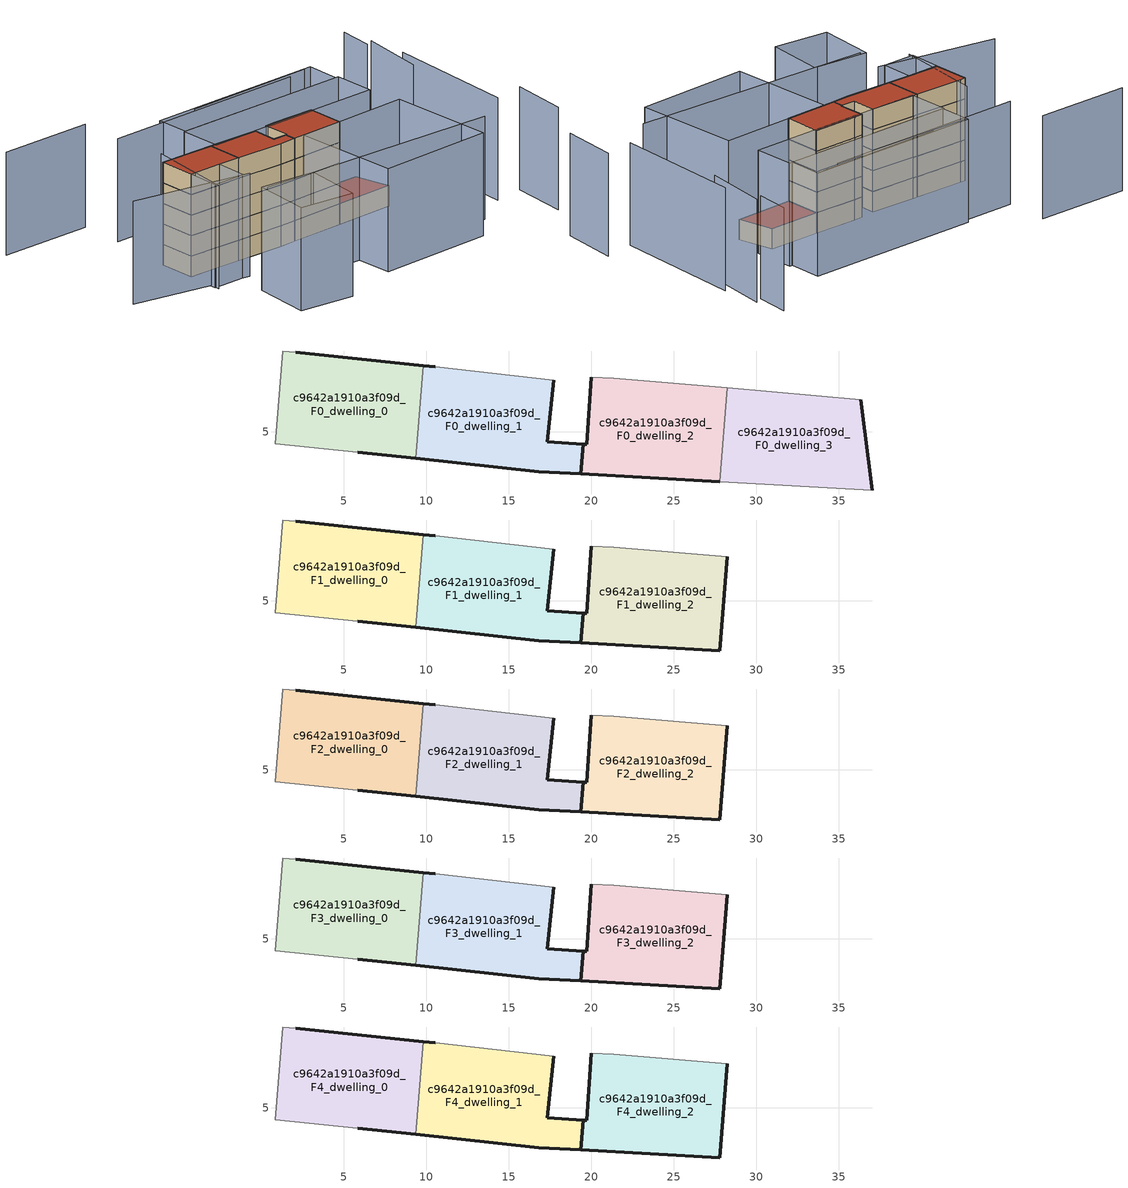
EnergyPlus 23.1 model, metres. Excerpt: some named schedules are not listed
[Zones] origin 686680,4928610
c9642a1910a3f09d_F0_dwelling_0
 floor ground (EU_floor_Construction): 9.38,3.39 9.84,9.01 2.11,9.82 1.3,9.89 0.87,4.27 5.87,3.78 z0
 wall outside (EU_wall_Construction): 9.38,3.39 5.87,3.78 / 2.11,9.82 9.84,9.01 z0:3
 wall adiabatic (EU_wall_Construction): 5.87,3.78 0.87,4.27 1.3,9.89 2.11,9.82 z0:3
 wall to c9642a1910a3f09d_F0_dwelling_1 (EU_wall_Construction): 9.84,9.01 9.38,3.39 z0:3
c9642a1910a3f09d_F0_dwelling_1
 floor ground (EU_floor_Construction): 19.37,2.45 19.52,4.26 17.33,4.39 17.72,8.12 10.55,8.93 9.84,9.01 9.38,3.39 16.83,2.58 z0
 wall outside (EU_wall_Construction): 9.84,9.01 10.55,8.93 / 17.72,8.12 17.33,4.39 19.52,4.26 19.37,2.45 16.83,2.58 9.38,3.39 z0:3
 wall adiabatic (EU_wall_Construction): 10.55,8.93 17.72,8.12 z0:3
c9642a1910a3f09d_F0_dwelling_2
 floor ground (EU_floor_Construction): 27.77,1.98 28.24,7.66 21.38,8.25 19.99,8.3 19.73,4.24 19.52,4.26 19.37,2.45 z0
 wall outside (EU_wall_Construction): 27.77,1.98 19.37,2.45 19.52,4.26 19.73,4.24 19.99,8.3 z0:3
 wall adiabatic (EU_wall_Construction): 19.99,8.3 21.38,8.25 28.24,7.66 z0:3
 wall to c9642a1910a3f09d_F0_dwelling_3 (EU_wall_Construction): 28.24,7.66 27.77,1.98 z0:3
c9642a1910a3f09d_F0_dwelling_3
 floor ground (EU_floor_Construction): 37.02,1.47 36.32,6.95 28.24,7.66 27.77,1.98 z0
 wall outside (EU_wall_Construction): 36.32,6.95 37.02,1.47 z0:3
 wall adiabatic (EU_wall_Construction): 28.24,7.66 36.32,6.95 / 37.02,1.47 27.77,1.98 z0:3
 roof outside (EU_roof_Construction): 36.32,6.95 37.02,1.47 27.77,1.98 28.24,7.66 z3
c9642a1910a3f09d_F1_dwelling_0
 floor to c9642a1910a3f09d_F0_dwelling_0 (EU_floor_Construction): 9.38,3.39 9.84,9.01 2.11,9.82 1.3,9.89 0.87,4.27 5.87,3.78 z3
 wall outside (EU_wall_Construction): 9.38,3.39 5.87,3.78 / 2.11,9.82 9.84,9.01 z3:6
 wall adiabatic (EU_wall_Construction): 5.87,3.78 0.87,4.27 1.3,9.89 2.11,9.82 z3:6
 wall to c9642a1910a3f09d_F1_dwelling_1 (EU_wall_Construction): 9.84,9.01 9.38,3.39 z3:6
c9642a1910a3f09d_F1_dwelling_1
 floor to c9642a1910a3f09d_F0_dwelling_1 (EU_floor_Construction): 19.37,2.45 19.52,4.26 17.33,4.39 17.72,8.12 10.55,8.93 9.84,9.01 9.38,3.39 16.83,2.58 z3
 wall outside (EU_wall_Construction): 9.84,9.01 10.55,8.93 / 17.72,8.12 17.33,4.39 19.52,4.26 19.37,2.45 16.83,2.58 9.38,3.39 z3:6
 wall adiabatic (EU_wall_Construction): 10.55,8.93 17.72,8.12 z3:6
c9642a1910a3f09d_F1_dwelling_2
 floor to c9642a1910a3f09d_F0_dwelling_2 (EU_floor_Construction): 27.77,1.98 28.24,7.66 21.38,8.25 19.99,8.3 19.73,4.24 19.52,4.26 19.37,2.45 z3
 wall outside (EU_wall_Construction): 28.24,7.66 27.77,1.98 19.37,2.45 19.52,4.26 19.73,4.24 19.99,8.3 z3:6
 wall adiabatic (EU_wall_Construction): 19.99,8.3 21.38,8.25 28.24,7.66 z3:6
c9642a1910a3f09d_F2_dwelling_0
 floor to c9642a1910a3f09d_F1_dwelling_0 (EU_floor_Construction): 9.38,3.39 9.84,9.01 2.11,9.82 1.3,9.89 0.87,4.27 5.87,3.78 z6
 wall outside (EU_wall_Construction): 9.38,3.39 5.87,3.78 / 2.11,9.82 9.84,9.01 z6:9
 wall adiabatic (EU_wall_Construction): 5.87,3.78 0.87,4.27 1.3,9.89 2.11,9.82 z6:9
 wall to c9642a1910a3f09d_F2_dwelling_1 (EU_wall_Construction): 9.84,9.01 9.38,3.39 z6:9
c9642a1910a3f09d_F2_dwelling_1
 floor to c9642a1910a3f09d_F1_dwelling_1 (EU_floor_Construction): 19.37,2.45 19.52,4.26 17.33,4.39 17.72,8.12 10.55,8.93 9.84,9.01 9.38,3.39 16.83,2.58 z6
 wall outside (EU_wall_Construction): 9.84,9.01 10.55,8.93 / 17.72,8.12 17.33,4.39 19.52,4.26 19.37,2.45 16.83,2.58 9.38,3.39 z6:9
 wall adiabatic (EU_wall_Construction): 10.55,8.93 17.72,8.12 z6:9
c9642a1910a3f09d_F2_dwelling_2
 floor to c9642a1910a3f09d_F1_dwelling_2 (EU_floor_Construction): 27.77,1.98 28.24,7.66 21.38,8.25 19.99,8.3 19.73,4.24 19.52,4.26 19.37,2.45 z6
 wall outside (EU_wall_Construction): 28.24,7.66 27.77,1.98 19.37,2.45 19.52,4.26 19.73,4.24 19.99,8.3 z6:9
 wall adiabatic (EU_wall_Construction): 19.99,8.3 21.38,8.25 28.24,7.66 z6:9
c9642a1910a3f09d_F3_dwelling_0
 floor to c9642a1910a3f09d_F2_dwelling_0 (EU_floor_Construction): 9.38,3.39 9.84,9.01 2.11,9.82 1.3,9.89 0.87,4.27 5.87,3.78 z9
 wall outside (EU_wall_Construction): 9.38,3.39 5.87,3.78 / 2.11,9.82 9.84,9.01 z9:12
 wall adiabatic (EU_wall_Construction): 5.87,3.78 0.87,4.27 1.3,9.89 2.11,9.82 z9:12
 wall to c9642a1910a3f09d_F3_dwelling_1 (EU_wall_Construction): 9.84,9.01 9.38,3.39 z9:12
c9642a1910a3f09d_F3_dwelling_1
 floor to c9642a1910a3f09d_F2_dwelling_1 (EU_floor_Construction): 19.37,2.45 19.52,4.26 17.33,4.39 17.72,8.12 10.55,8.93 9.84,9.01 9.38,3.39 16.83,2.58 z9
 wall outside (EU_wall_Construction): 9.84,9.01 10.55,8.93 / 17.72,8.12 17.33,4.39 19.52,4.26 19.37,2.45 16.83,2.58 9.38,3.39 z9:12
 wall adiabatic (EU_wall_Construction): 10.55,8.93 17.72,8.12 z9:12
c9642a1910a3f09d_F3_dwelling_2
 floor to c9642a1910a3f09d_F2_dwelling_2 (EU_floor_Construction): 27.77,1.98 28.24,7.66 21.38,8.25 19.99,8.3 19.73,4.24 19.52,4.26 19.37,2.45 z9
 wall outside (EU_wall_Construction): 28.24,7.66 27.77,1.98 19.37,2.45 19.52,4.26 19.73,4.24 19.99,8.3 z9:12
 wall adiabatic (EU_wall_Construction): 19.99,8.3 21.38,8.25 28.24,7.66 z9:12
c9642a1910a3f09d_F4_dwelling_0
 floor to c9642a1910a3f09d_F3_dwelling_0 (EU_floor_Construction): 9.38,3.39 9.84,9.01 2.11,9.82 1.3,9.89 0.87,4.27 5.87,3.78 z12
 wall outside (EU_wall_Construction): 9.38,3.39 5.87,3.78 / 2.11,9.82 9.84,9.01 z12:15
 wall adiabatic (EU_wall_Construction): 5.87,3.78 0.87,4.27 1.3,9.89 2.11,9.82 z12:15
 wall to c9642a1910a3f09d_F4_dwelling_1 (EU_wall_Construction): 9.84,9.01 9.38,3.39 z12:15
 roof outside (EU_roof_Construction): 9.84,9.01 9.38,3.39 5.87,3.78 0.87,4.27 1.3,9.89 2.11,9.82 z15
c9642a1910a3f09d_F4_dwelling_1
 floor to c9642a1910a3f09d_F3_dwelling_1 (EU_floor_Construction): 19.37,2.45 19.52,4.26 17.33,4.39 17.72,8.12 10.55,8.93 9.84,9.01 9.38,3.39 16.83,2.58 z12
 wall outside (EU_wall_Construction): 9.84,9.01 10.55,8.93 / 17.72,8.12 17.33,4.39 19.52,4.26 19.37,2.45 16.83,2.58 9.38,3.39 z12:15
 wall adiabatic (EU_wall_Construction): 10.55,8.93 17.72,8.12 z12:15
 roof outside (EU_roof_Construction): 17.72,8.12 17.33,4.39 19.52,4.26 19.37,2.45 16.83,2.58 9.38,3.39 9.84,9.01 10.55,8.93 z15
c9642a1910a3f09d_F4_dwelling_2
 floor to c9642a1910a3f09d_F3_dwelling_2 (EU_floor_Construction): 27.77,1.98 28.24,7.66 21.38,8.25 19.99,8.3 19.73,4.24 19.52,4.26 19.37,2.45 z12
 wall outside (EU_wall_Construction): 28.24,7.66 27.77,1.98 19.37,2.45 19.52,4.26 19.73,4.24 19.99,8.3 z12:15
 wall adiabatic (EU_wall_Construction): 19.99,8.3 21.38,8.25 28.24,7.66 z12:15
 roof outside (EU_roof_Construction): 28.24,7.66 27.77,1.98 19.37,2.45 19.52,4.26 19.73,4.24 19.99,8.3 21.38,8.25 z15
shading: 3.85,26.4 -10.49,27.64 / 48.35,-7.91 51.16,12.08 / 3.34,12.06 0.34,-1.27 / 49.93,17.49 50.96,22.67 / 37.81,17.78 17.67,19.18 / 34.66,17.47 3.15,19.84 / 4.53,-6.4 42.36,-11.02 / -11.4,3.51 6.37,-1.39 / 51.42,-16.08 53.02,-7.54 / 48.96,8.13 51.2,17.89 / 0.87,4.27 5.87,3.78 / 5.87,3.78 5.39,-1.09 / 5.39,-1.09 0.39,-0.59 / 0.39,-0.59 0.87,4.27 / 11.02,14.9 39.07,12.71 / 39.07,12.71 38.59,6.5 / 38.59,6.5 10.53,8.69 / 10.53,8.69 11.02,14.9 / 38.58,12.74 11.16,14.88 / 11.16,14.88 11.55,19.92 / 11.55,19.92 38.97,17.78 / 38.97,17.78 38.58,12.74 / 3.97,-5.78 12.4,-7.39 / 12.4,-7.39 10.72,-16.2 / 10.72,-16.2 2.3,-14.6 / 2.3,-14.6 3.97,-5.78 / 21.1,2.35 38.9,1.37 / 38.9,1.37 38.01,-14.85 / 38.01,-14.85 20.21,-13.87 / 20.21,-13.87 21.1,2.35 z0:15
[Building]
EU S2 Campaign: North Axis=0; Terrain=City; Solar Distribution=FullExterior
[Site:Location]
Bologna: Latitude=44.5; Longitude=11.25; Time Zone=1; Elevation=37
[SizingPeriod:WeatherFileDays]
AnnualSizingPeriod: Begin Month=1; Begin Day of Month=1; End Month=12; End Day of Month=31; Day of Week for Start Day=Monday; Use Weather File Daylight Saving Period=No; Use Weather File Rain and Snow Indicators=No
[MATERIAL]
EU_InternalMass_Material: Roughness=MediumRough; Thickness=0.1; Conductivity=1; Density=1800; Specific Heat=900; Thermal Absorptance=0.9; Solar Absorptance=0.7; Visible Absorptance=0.7
[MATERIAL:NOMASS] Roughness=MediumRough; Thermal Absorptance=0.9; Solar Absorptance=0.7; Visible Absorptance=0.7
Name | Thermal Resistance
EU_wall_NoMass | 0.905828
EU_roof_NoMass | 0.37593
EU_floor_NoMass | 0.67114
[CONSTRUCTION]
EU_wall_Construction: EU_wall_NoMass
EU_roof_Construction: EU_roof_NoMass
EU_floor_Construction: EU_floor_NoMass
EU_InternalMass_Construction: EU_InternalMass_Material
[ZONE] Type=1; Multiplier=1; Ceiling Height=autocalculate; Floor Area=autocalculate; Part of Total Floor Area=Yes
Name | Volume
c9642a1910a3f09d_F0_dwelling_0 | 144.747
c9642a1910a3f09d_F1_dwelling_0; c9642a1910a3f09d_F2_dwelling_0; c9642a1910a3f09d_F3_dwelling_0; c9642a1910a3f09d_F4_dwelling_0 | 144.745
c9642a1910a3f09d_F0_dwelling_1; c9642a1910a3f09d_F1_dwelling_1; c9642a1910a3f09d_F2_dwelling_1; c9642a1910a3f09d_F3_dwelling_1; c9642a1910a3f09d_F4_dwelling_1 | 144.757
c9642a1910a3f09d_F0_dwelling_2; c9642a1910a3f09d_F1_dwelling_2; c9642a1910a3f09d_F2_dwelling_2; c9642a1910a3f09d_F3_dwelling_2; c9642a1910a3f09d_F4_dwelling_2 | 144.751
c9642a1910a3f09d_F0_dwelling_3 | 144.743
[INTERNALMASS] Construction=EU_InternalMass_Construction
Name | Zone or ZoneList | Surface Area
c9642a1910a3f09d_F0_dwelling_0_EU_InternalMass | c9642a1910a3f09d_F0_dwelling_0 | 48.2483
c9642a1910a3f09d_F0_dwelling_1_EU_InternalMass | c9642a1910a3f09d_F0_dwelling_1 | 48.2527
c9642a1910a3f09d_F0_dwelling_2_EU_InternalMass | c9642a1910a3f09d_F0_dwelling_2 | 48.2503
c9642a1910a3f09d_F0_dwelling_3_EU_InternalMass | c9642a1910a3f09d_F0_dwelling_3 | 48.2476
c9642a1910a3f09d_F1_dwelling_0_EU_InternalMass | c9642a1910a3f09d_F1_dwelling_0 | 64.3333
c9642a1910a3f09d_F1_dwelling_1_EU_InternalMass | c9642a1910a3f09d_F1_dwelling_1 | 64.3347
c9642a1910a3f09d_F1_dwelling_2_EU_InternalMass | c9642a1910a3f09d_F1_dwelling_2 | 64.3323
c9642a1910a3f09d_F2_dwelling_0_EU_InternalMass | c9642a1910a3f09d_F2_dwelling_0 | 64.3333
c9642a1910a3f09d_F2_dwelling_1_EU_InternalMass | c9642a1910a3f09d_F2_dwelling_1 | 64.3347
c9642a1910a3f09d_F2_dwelling_2_EU_InternalMass | c9642a1910a3f09d_F2_dwelling_2 | 64.3323
c9642a1910a3f09d_F3_dwelling_0_EU_InternalMass | c9642a1910a3f09d_F3_dwelling_0 | 64.3333
c9642a1910a3f09d_F3_dwelling_1_EU_InternalMass | c9642a1910a3f09d_F3_dwelling_1 | 64.3347
c9642a1910a3f09d_F3_dwelling_2_EU_InternalMass | c9642a1910a3f09d_F3_dwelling_2 | 64.3323
c9642a1910a3f09d_F4_dwelling_0_EU_InternalMass | c9642a1910a3f09d_F4_dwelling_0 | 64.3333
c9642a1910a3f09d_F4_dwelling_1_EU_InternalMass | c9642a1910a3f09d_F4_dwelling_1 | 64.3347
c9642a1910a3f09d_F4_dwelling_2_EU_InternalMass | c9642a1910a3f09d_F4_dwelling_2 | 64.3323
[OTHEREQUIPMENT] Fuel Type=Electricity; Design Level Calculation Method=Watts/Area; Power per Zone Floor Area=1; Fraction Latent=0; Fraction Radiant=0; Fraction Lost=0; Carbon Dioxide Generation Rate=0; EndUse Subcategory=EU_Step8_InternalGains
Name | Zone or ZoneList or Space or SpaceList | Schedule
EU_Step8_InternalGain_c9642a1910a3f09d_F0_dwelling_0_f000 | c9642a1910a3f09d_F0_dwelling_0 | EU_Step8_GainSchedule_c9642a1910a3f09d_F0_dwelling_0_f000
EU_Step8_InternalGain_c9642a1910a3f09d_F0_dwelling_1_f000 | c9642a1910a3f09d_F0_dwelling_1 | EU_Step8_GainSchedule_c9642a1910a3f09d_F0_dwelling_1_f000
EU_Step8_InternalGain_c9642a1910a3f09d_F0_dwelling_2_f000 | c9642a1910a3f09d_F0_dwelling_2 | EU_Step8_GainSchedule_c9642a1910a3f09d_F0_dwelling_2_f000
EU_Step8_InternalGain_c9642a1910a3f09d_F0_dwelling_3_f000 | c9642a1910a3f09d_F0_dwelling_3 | EU_Step8_GainSchedule_c9642a1910a3f09d_F0_dwelling_3_f000
EU_Step8_InternalGain_c9642a1910a3f09d_F1_dwelling_0_f000 | c9642a1910a3f09d_F1_dwelling_0 | EU_Step8_GainSchedule_c9642a1910a3f09d_F1_dwelling_0_f000
EU_Step8_InternalGain_c9642a1910a3f09d_F1_dwelling_1_f000 | c9642a1910a3f09d_F1_dwelling_1 | EU_Step8_GainSchedule_c9642a1910a3f09d_F1_dwelling_1_f000
EU_Step8_InternalGain_c9642a1910a3f09d_F1_dwelling_2_f000 | c9642a1910a3f09d_F1_dwelling_2 | EU_Step8_GainSchedule_c9642a1910a3f09d_F1_dwelling_2_f000
EU_Step8_InternalGain_c9642a1910a3f09d_F2_dwelling_0_f000 | c9642a1910a3f09d_F2_dwelling_0 | EU_Step8_GainSchedule_c9642a1910a3f09d_F2_dwelling_0_f000
EU_Step8_InternalGain_c9642a1910a3f09d_F2_dwelling_1_f000 | c9642a1910a3f09d_F2_dwelling_1 | EU_Step8_GainSchedule_c9642a1910a3f09d_F2_dwelling_1_f000
EU_Step8_InternalGain_c9642a1910a3f09d_F2_dwelling_2_f000 | c9642a1910a3f09d_F2_dwelling_2 | EU_Step8_GainSchedule_c9642a1910a3f09d_F2_dwelling_2_f000
EU_Step8_InternalGain_c9642a1910a3f09d_F3_dwelling_0_f000 | c9642a1910a3f09d_F3_dwelling_0 | EU_Step8_GainSchedule_c9642a1910a3f09d_F3_dwelling_0_f000
EU_Step8_InternalGain_c9642a1910a3f09d_F3_dwelling_1_f000 | c9642a1910a3f09d_F3_dwelling_1 | EU_Step8_GainSchedule_c9642a1910a3f09d_F3_dwelling_1_f000
EU_Step8_InternalGain_c9642a1910a3f09d_F3_dwelling_2_f000 | c9642a1910a3f09d_F3_dwelling_2 | EU_Step8_GainSchedule_c9642a1910a3f09d_F3_dwelling_2_f000
EU_Step8_InternalGain_c9642a1910a3f09d_F4_dwelling_0_f000 | c9642a1910a3f09d_F4_dwelling_0 | EU_Step8_GainSchedule_c9642a1910a3f09d_F4_dwelling_0_f000
EU_Step8_InternalGain_c9642a1910a3f09d_F4_dwelling_1_f000 | c9642a1910a3f09d_F4_dwelling_1 | EU_Step8_GainSchedule_c9642a1910a3f09d_F4_dwelling_1_f000
EU_Step8_InternalGain_c9642a1910a3f09d_F4_dwelling_2_f000 | c9642a1910a3f09d_F4_dwelling_2 | EU_Step8_GainSchedule_c9642a1910a3f09d_F4_dwelling_2_f000
[ZONEVENTILATION:DESIGNFLOWRATE] Schedule=EU_AlwaysOn; Design Flow Rate Calculation Method=AirChanges/Hour; Air Changes per Hour=0.73129; Ventilation Type=Natural; Fan Pressure Rise=0; Fan Total Efficiency=1; Constant Term Coefficient=1; Temperature Term Coefficient=0; Velocity Term Coefficient=0; Velocity Squared Term Coefficient=0; Minimum Indoor Temperature=-100; Maximum Indoor Temperature=100; Delta Temperature=-100; Minimum Outdoor Temperature=-100; Maximum Outdoor Temperature=100; Maximum Wind Speed=40
Name | Zone or ZoneList or Space or SpaceList
EU_ConstantAir_c9642a1910a3f09d_F0_dwelling_0 | c9642a1910a3f09d_F0_dwelling_0
EU_ConstantAir_c9642a1910a3f09d_F0_dwelling_1 | c9642a1910a3f09d_F0_dwelling_1
EU_ConstantAir_c9642a1910a3f09d_F0_dwelling_2 | c9642a1910a3f09d_F0_dwelling_2
EU_ConstantAir_c9642a1910a3f09d_F0_dwelling_3 | c9642a1910a3f09d_F0_dwelling_3
EU_ConstantAir_c9642a1910a3f09d_F1_dwelling_0 | c9642a1910a3f09d_F1_dwelling_0
EU_ConstantAir_c9642a1910a3f09d_F1_dwelling_1 | c9642a1910a3f09d_F1_dwelling_1
EU_ConstantAir_c9642a1910a3f09d_F1_dwelling_2 | c9642a1910a3f09d_F1_dwelling_2
EU_ConstantAir_c9642a1910a3f09d_F2_dwelling_0 | c9642a1910a3f09d_F2_dwelling_0
EU_ConstantAir_c9642a1910a3f09d_F2_dwelling_1 | c9642a1910a3f09d_F2_dwelling_1
EU_ConstantAir_c9642a1910a3f09d_F2_dwelling_2 | c9642a1910a3f09d_F2_dwelling_2
EU_ConstantAir_c9642a1910a3f09d_F3_dwelling_0 | c9642a1910a3f09d_F3_dwelling_0
EU_ConstantAir_c9642a1910a3f09d_F3_dwelling_1 | c9642a1910a3f09d_F3_dwelling_1
EU_ConstantAir_c9642a1910a3f09d_F3_dwelling_2 | c9642a1910a3f09d_F3_dwelling_2
EU_ConstantAir_c9642a1910a3f09d_F4_dwelling_0 | c9642a1910a3f09d_F4_dwelling_0
EU_ConstantAir_c9642a1910a3f09d_F4_dwelling_1 | c9642a1910a3f09d_F4_dwelling_1
EU_ConstantAir_c9642a1910a3f09d_F4_dwelling_2 | c9642a1910a3f09d_F4_dwelling_2
[HVACTEMPLATE:THERMOSTAT] Constant Heating Setpoint=20; Constant Cooling Setpoint=50
EU_HeatOnly_c9642a1910a3f09d_F0_dwelling_0; EU_HeatOnly_c9642a1910a3f09d_F0_dwelling_1; EU_HeatOnly_c9642a1910a3f09d_F0_dwelling_2; EU_HeatOnly_c9642a1910a3f09d_F0_dwelling_3; EU_HeatOnly_c9642a1910a3f09d_F1_dwelling_0; EU_HeatOnly_c9642a1910a3f09d_F1_dwelling_1; EU_HeatOnly_c9642a1910a3f09d_F1_dwelling_2; EU_HeatOnly_c9642a1910a3f09d_F2_dwelling_0; EU_HeatOnly_c9642a1910a3f09d_F2_dwelling_1; EU_HeatOnly_c9642a1910a3f09d_F2_dwelling_2; EU_HeatOnly_c9642a1910a3f09d_F3_dwelling_0; EU_HeatOnly_c9642a1910a3f09d_F3_dwelling_1; EU_HeatOnly_c9642a1910a3f09d_F3_dwelling_2; EU_HeatOnly_c9642a1910a3f09d_F4_dwelling_0; EU_HeatOnly_c9642a1910a3f09d_F4_dwelling_1; EU_HeatOnly_c9642a1910a3f09d_F4_dwelling_2
[HVACTEMPLATE:ZONE:IDEALLOADSAIRSYSTEM] System Availability Schedule=EU_AlwaysOn; Maximum Heating Supply Air Temperature=50; Minimum Cooling Supply Air Temperature=13; Maximum Heating Supply Air Humidity Ratio=0.0156; Minimum Cooling Supply Air Humidity Ratio=0.0077; Heating Limit=NoLimit; Cooling Limit=NoLimit; Heating Availability Schedule=EU_AlwaysOn; Cooling Availability Schedule=EU_CoolingOff; Dehumidification Control Type=ConstantSensibleHeatRatio; Cooling Sensible Heat Ratio=0.7; Dehumidification Setpoint=60; Humidification Control Type=None; Humidification Setpoint=30; Outdoor Air Method=None; Outdoor Air Flow Rate per Person=0.00944; Outdoor Air Flow Rate per Zone Floor Area=0; Outdoor Air Flow Rate per Zone=0; Demand Controlled Ventilation Type=None; Outdoor Air Economizer Type=NoEconomizer; Heat Recovery Type=None; Sensible Heat Recovery Effectiveness=0.7; Latent Heat Recovery Effectiveness=0.65
Name | Template Thermostat
c9642a1910a3f09d_F0_dwelling_0 | EU_HeatOnly_c9642a1910a3f09d_F0_dwelling_0
c9642a1910a3f09d_F0_dwelling_1 | EU_HeatOnly_c9642a1910a3f09d_F0_dwelling_1
c9642a1910a3f09d_F0_dwelling_2 | EU_HeatOnly_c9642a1910a3f09d_F0_dwelling_2
c9642a1910a3f09d_F0_dwelling_3 | EU_HeatOnly_c9642a1910a3f09d_F0_dwelling_3
c9642a1910a3f09d_F1_dwelling_0 | EU_HeatOnly_c9642a1910a3f09d_F1_dwelling_0
c9642a1910a3f09d_F1_dwelling_1 | EU_HeatOnly_c9642a1910a3f09d_F1_dwelling_1
